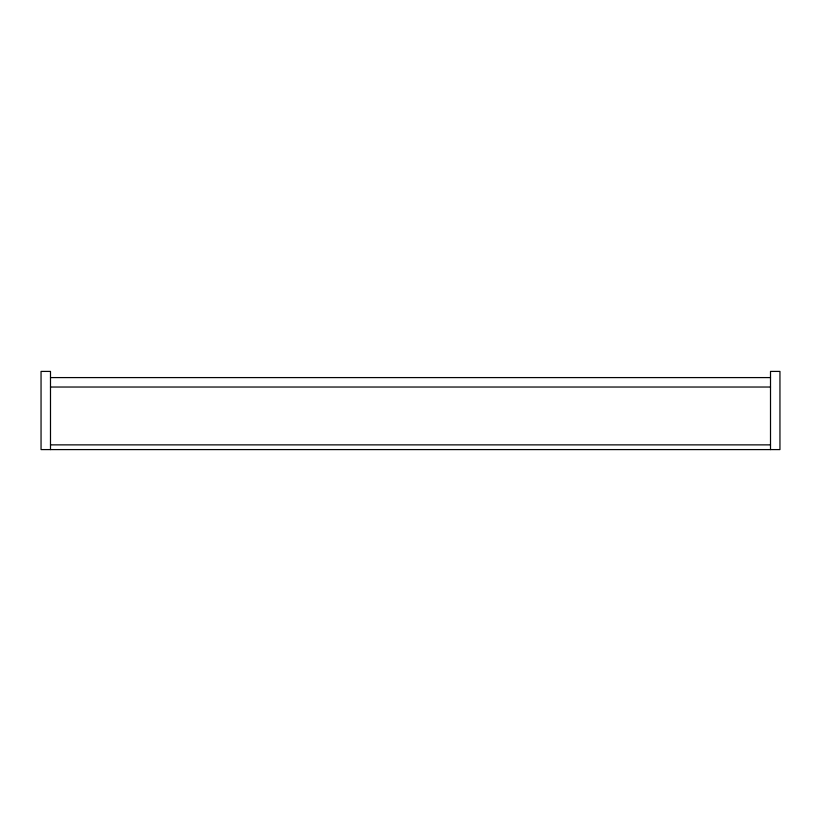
<?xml version="1.0" encoding="UTF-8"?>
<svg xmlns="http://www.w3.org/2000/svg" width="821" height="821" viewBox="0 0 821 821"><rect width="100%" height="100%" fill="white"/><g stroke="black" fill="none" stroke-linecap="round" stroke-linejoin="round"><path stroke-width="1.23" d="M50.492 377.588L770.509 377.588M50.492 387.03L770.509 387.03M50.492 444.869L770.509 444.869M770.509 449.59L770.509 371.41L779.95 371.41L779.95 449.59L41.05 449.59L41.05 371.41L50.492 371.41L50.492 449.59"/></g></svg>
